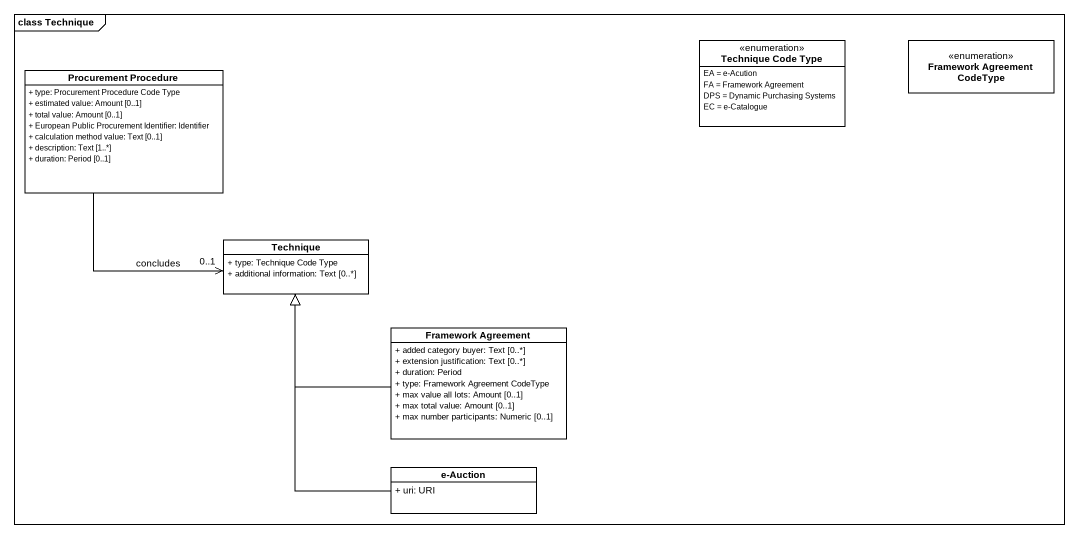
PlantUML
@startuml
mainframe class Technique
hide circle
hide empty members
skinparam classAttributeIconSize 0
enum "Technique Code Type" as Technique_Code_Type {
  EA = e-Acution
  FA = Framework Agreement
  DPS = Dynamic Purchasing Systems
  EC = e-Catalogue
}
enum "Framework Agreement CodeType" as Framework_Agreement_CodeType
class "Procurement Procedure" as Procurement_Procedure {
  + type: Procurement Procedure Code Type
  + estimated value: Amount [0..1]
  + total value: Amount [0..1]
  + European Public Procurement Identifier: Identifier
  + calculation method value: Text [0..1]
  + description: Text [1..*]
  + duration: Period [0..1]
}
class Technique {
  + type: Technique Code Type
  + additional information: Text [0..*]
}
class "Framework Agreement" as Framework_Agreement {
  + added category buyer: Text [0..*]
  + extension justification: Text [0..*]
  + duration: Period
  + type: Framework Agreement CodeType
  + max value all lots: Amount [0..1]
  + max total value: Amount [0..1]
  + max number participants: Numeric [0..1]
}
class "e-Auction" as e_Auction {
  + uri: URI
}
Procurement_Procedure --> "0..1" Technique : concludes
Framework_Agreement -up-|> Technique
e_Auction -up-|> Technique
@enduml
